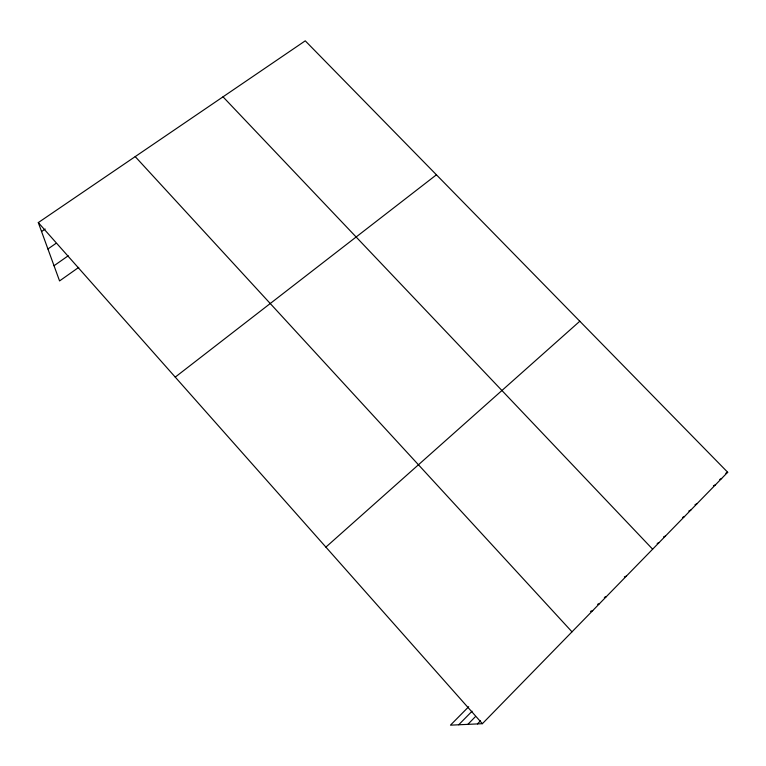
<?xml version="1.0" encoding="UTF-8"?>
<svg xmlns="http://www.w3.org/2000/svg" width="766" height="766" viewBox="0 0 766 766"><rect width="100%" height="100%" fill="white"/><g stroke="black" fill="none" stroke-linecap="round" stroke-linejoin="round"><path stroke-width="1.15" d="M477.438 723.918L480.474 720.806M468.696 706.712L450.456 725.163L482.379 723.688L727.7 472.268L305.251 40.837L38.3 222.59L59.566 280.93L78.745 267.363M467.844 724.358L475.198 716.871M458.7 724.78L472.076 711.202M325.895 547.115L579.805 321.232M175.242 377.111L436.429 174.801M54.022 265.735L68.241 255.777M47.923 248.979L55.803 243.511M41.556 231.533L45.204 229.044M725.775 473.283L727.7 472.268M719.734 479.468L721.649 478.472M713.433 485.807L715.559 484.715M695.001 504.679L697.07 503.664M688.797 511.037L690.836 510.051M682.544 517.443L684.565 516.476M663.576 536.87L665.53 535.989M657.171 543.429L659.105 542.567M624.347 576.894L626.416 576.07M604.336 597.384L606.318 596.666M597.585 604.297L599.539 603.608M590.471 611.364L592.721 610.607M223.011 96.832L652.642 549.193M135.209 156.609L572.001 631.835M38.3 222.59L482.379 723.688"/></g></svg>
